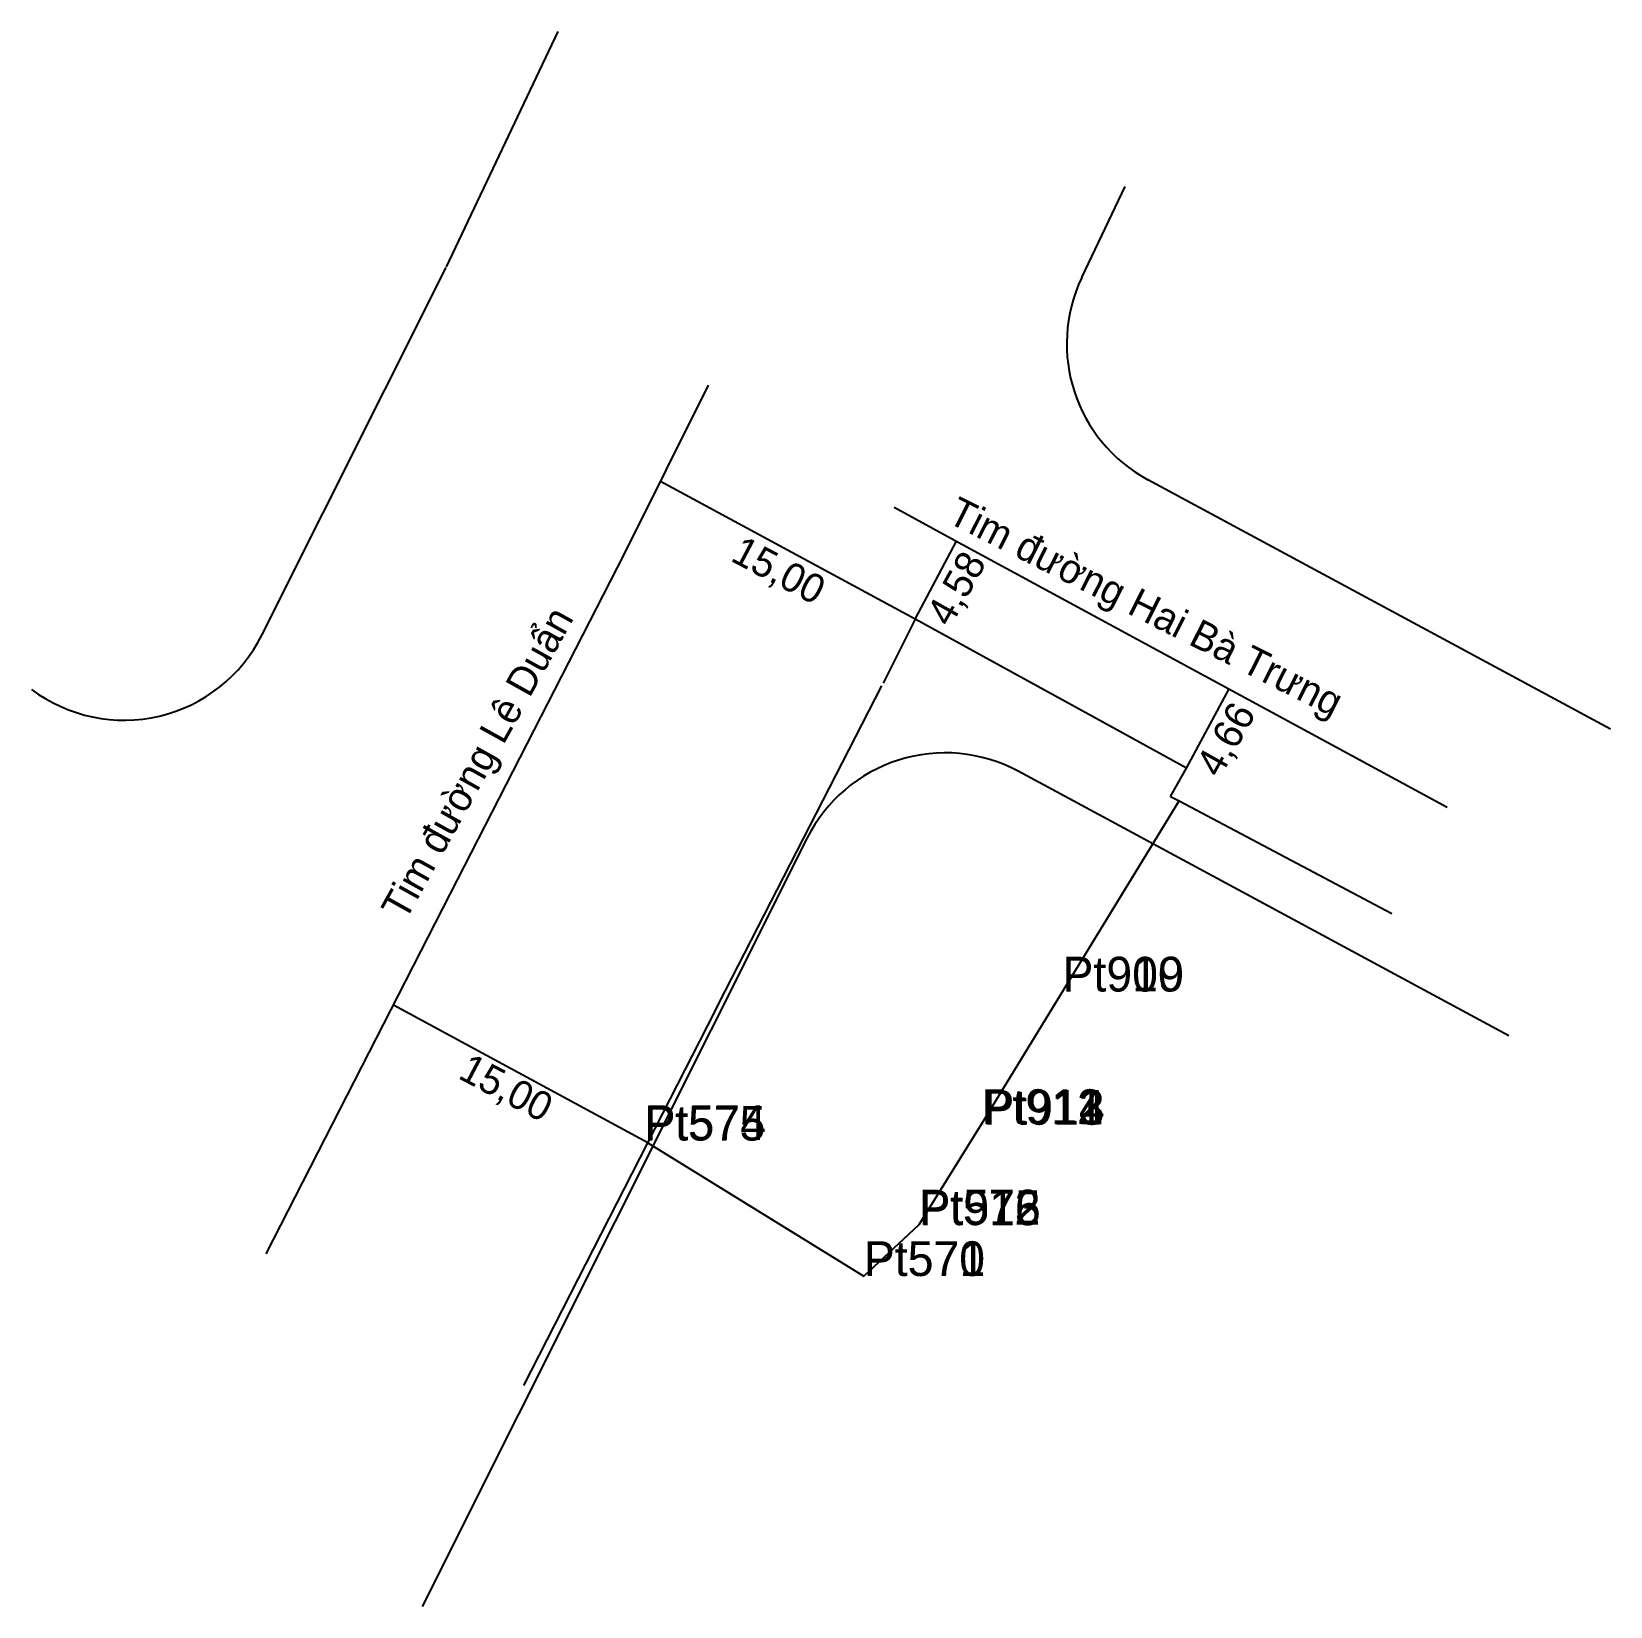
# Model space of a CAD drawing. Extents: x 552030.6 to 552112.5, y 1839214.6 to 1839296.3.
import ezdxf

# ---------------------------------------------------------------- set-up
doc = ezdxf.new("R2010")
doc.units = 0
for name, color, linetype in [('Level 10', 7, 'Continuous'), ('Level 12', 7, 'Continuous'), ('Level 16', 7, 'Continuous'), ('Level 22', 7, 'Continuous'), ('Level 5', 7, 'Continuous'), ('Level 50', 7, 'Continuous'), ('Level 7', 7, 'Continuous')]:
    doc.layers.add(name, color=color, linetype=linetype)

msp = doc.modelspace()

# ---------------------------------------------------------------- linework, layer by layer
at = {"layer": 'Level 10'}
msp.add_line((552089.66, 1839256.65), (552090.103, 1839256.416), dxfattribs=at)
for points in [[(552089.66, 1839256.65), (552090.49, 1839258.12), (552087.024, 1839260.021), (552082.243, 1839262.643), (552076.411, 1839265.842), (552074.754, 1839262.526)], [(552062.55, 1839238.686), (552066.027, 1839245.488), (552066.223, 1839245.871), (552074.686, 1839262.393)], [(552062.55, 1839238.686), (552073.76, 1839231.779), (552076.616, 1839234.45), (552079.857, 1839239.663), (552090.103, 1839256.416)]]:
    msp.add_lwpolyline(points, dxfattribs=at)
at = {"layer": 'Level 16'}
for p, q in [((552090.103, 1839256.416), (552101.135, 1839250.585)), ((552056.12, 1839226.104), (552062.55, 1839238.686))]:
    msp.add_line(p, q, dxfattribs=at)
at = {"layer": 'Level 22'}
for p, q in [((552075.323, 1839271.645), (552078.461, 1839269.944)), ((552078.461, 1839269.944), (552104.001, 1839256.097)), ((552066.027, 1839245.488), (552066.033, 1839245.5))]:
    msp.add_line(p, q, dxfattribs=at)
msp.add_lwpolyline([(552042.763, 1839232.93), (552052.676, 1839252.327), (552061.336, 1839269.232), (552065.706, 1839277.977)], dxfattribs=at)
at = {"layer": 'Level 5'}
for p, q in [((552076.411, 1839265.842), (552063.212, 1839272.987)), ((552076.41, 1839265.84), (552078.564, 1839269.886)), ((552090.49, 1839258.12), (552092.704, 1839262.222)), ((552062.55, 1839238.686), (552049.355, 1839245.828))]:
    msp.add_line(p, q, dxfattribs=at)
at = {"layer": 'Level 50'}
for points in [[(552052.106, 1839284.12), (552057.906, 1839296.314)], [(552085.057, 1839283.553), (552087.307, 1839288.286)], [(552042.536, 1839265.021), (552052.088, 1839284.083)], [(552112.476, 1839260.146), (552088.486, 1839273.075)], [(552107.215, 1839244.238), (552081.765, 1839257.954)], [(552070.817, 1839254.495), (552050.849, 1839214.645)]]:
    msp.add_lwpolyline(points, dxfattribs=at)
for centre, start, end in [((552092.281, 1839280.117), 154.56366, 241.67838), ((552035.384, 1839268.605), 233.19079, 333.38484), ((552077.97, 1839250.911), 61.67838, 153.38484)]:
    msp.add_arc(centre, 8, start, end, dxfattribs=at)
at = {"layer": 'Level 7'}
for p, q in [((552084.058, 1839246.537), (552084.058, 1839246.537)), ((552084.058, 1839246.532), (552084.058, 1839246.532)), ((552079.857, 1839239.663), (552079.857, 1839239.663)), ((552079.897, 1839239.648), (552079.897, 1839239.648)), ((552079.952, 1839239.629), (552079.952, 1839239.629)), ((552079.954, 1839239.625), (552079.954, 1839239.625)), ((552062.359, 1839238.804), (552062.359, 1839238.804)), ((552062.386, 1839238.832), (552062.386, 1839238.832)), ((552076.616, 1839234.45), (552076.616, 1839234.45)), ((552076.636, 1839234.417), (552076.636, 1839234.417)), ((552076.638, 1839234.452), (552076.638, 1839234.452)), ((552076.643, 1839234.416), (552076.643, 1839234.416)), ((552073.749, 1839231.78), (552073.749, 1839231.78)), ((552073.76, 1839231.779), (552073.76, 1839231.779))]:
    msp.add_line(p, q, dxfattribs=at)

# ---------------------------------------------------------------- texts
at = {"layer": 'Level 12'}
for s, p in [('Pt910', (552084.058, 1839246.537)), ('Pt909', (552084.058, 1839246.532)), ('Pt912', (552079.857, 1839239.663)), ('Pt911', (552079.897, 1839239.648)), ('Pt914', (552079.952, 1839239.629)), ('Pt913', (552079.954, 1839239.625)), ('Pt574', (552062.386, 1839238.832)), ('Pt575', (552062.359, 1839238.804)), ('Pt572', (552076.616, 1839234.45)), ('Pt916', (552076.636, 1839234.417)), ('Pt573', (552076.638, 1839234.452)), ('Pt915', (552076.643, 1839234.416)), ('Pt570', (552073.749, 1839231.78)), ('Pt571', (552073.76, 1839231.779))]:
    msp.add_text(s, height=1.8, dxfattribs=at).set_placement(p)
at = {"layer": 'Level 5'}
for s, rotation, p in [('Tim đường Hai Bà Trưng', 333.14859, (552078.013, 1839270.905)), ('15,00', 332.16901, (552066.782, 1839268.896)), ('4,58', 60.74788, (552078.239, 1839265.377)), ('Tim đường Lê Duẩn', 60.90228, (552049.97, 1839250.14)), ('4,66', 60.74788, (552092.217, 1839257.554)), ('15,00', 332.16901, (552052.648, 1839242.064))]:
    msp.add_text(s, height=1.5, rotation=rotation, dxfattribs=at).set_placement(p)

doc.saveas('drawing.dxf')
